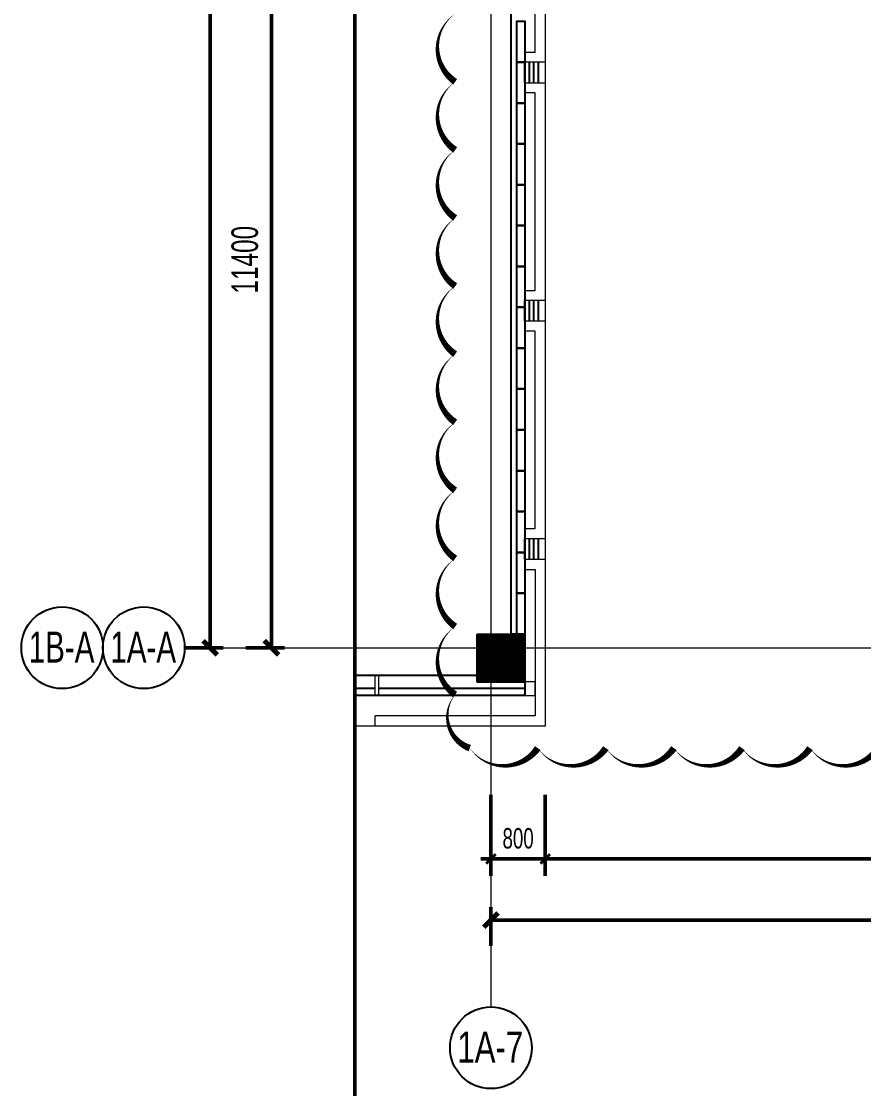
# Model space of a CAD drawing. Header units: millimetres. Extents: x 285006 to 3037698, y -2820855 to 192241.
# Drawn here: x 1035697 to 1048075, y 26091 to 41767 of the extents above; entities that cross this region are included whole.
import ezdxf
from ezdxf.enums import TextEntityAlignment as Align
from ezdxf.xclip import XClip

# ---------------------------------------------------------------- set-up
doc = ezdxf.new("R2010")
doc.units = ezdxf.units.MM
doc.header["$XCLIPFRAME"] = 2
doc.header["$PDMODE"] = 35
doc.header["$PDSIZE"] = -0.1
doc.linetypes.add('ACAD_ISO02W100', pattern=[15, 12, -3])
doc.linetypes.add('GRID-1B-4~RF$0$DOTE', pattern=[2.42, 2, -0.2, 0.02, -0.2])
for name, color, linetype, lineweight in [('$$$$ALC轻质隔墙', 1, 'Continuous', 25), ('A-WALL-TEMP', 2, 'ACAD_ISO02W100', 50), ('DIM-1B-6F$0$A-ANNO-DIMS', 73, 'Continuous', 18), ('EXWALL-1A-6～12F 偶数$0$A-FLOR-UNDR', 11, 'Continuous', 18), ('EXWALL-1A-6～12F 偶数$0$A-WALL-GLAZ', 142, 'Continuous', 18), ('EXWALL-1A-6～12F 偶数$0$A-WALL-STON', 31, 'Continuous', 18), ('GRID-1B-4~RF$0$A-ANNO-GRID', 10, 'GRID-1B-4~RF$0$DOTE', 18), ('GRID-1B-4~RF$0$A-ANNO-GRID-DIMS', 117, 'Continuous', 18), ('GRID-1B-4~RF$0$A-ANNO-SYMB', 4, 'Continuous', 25), ('GRID-1B-4~RF$0$A-ANNO-TEXT', 7, 'Continuous', 25), ('GRID-1B-4~RF$0$A-SHET-TEXT', 7, 'Continuous', 25)]:
    doc.layers.add(name, color=color, linetype=linetype, lineweight=lineweight)
for name, color, linetype in [('20230731变更修改', 41, 'Continuous'), ('COL-1A1B-4~12$0$S-PUB-COL', 6, 'Continuous'), ('COL-1A1B-4~12$0$S-PUB-COLHATCH', 8, 'Continuous'), ('EXWALL-1A-6～12F 偶数$0$A-DOOR', 142, 'Continuous')]:
    doc.layers.add(name, color=color, linetype=linetype)
doc.styles.add('DIM-1B-6F$0$HYGB2014', font='hygbsz.shx', dxfattribs={"width": 0.7, "bigfont": 'hygbhz.shx'})
doc.styles.add('GRID-1B-4~RF$0$HYGB2014', font='hygbsz.shx', dxfattribs={"width": 0.7, "bigfont": 'hygbhz.shx'})
doc.styles.add('GRID-1B-4~RF$0$STANDARD', font='hygbsz.shx', dxfattribs={"width": 0.7, "bigfont": 'hygbhz.shx'})
doc.dimstyles.new('DIM-1B-6F$0$DIMN', dxfattribs={"dimtxt": 300, "dimasz": 100, "dimexe": 250, "dimexo": 300, "dimgap": 0, "dimtad": 0, "dimdec": 0, "dimzin": 0, "dimdsep": 46, "dimtxsty": 'DIM-1B-6F$0$HYGB2014', "dimblk": 'DIM-1B-6F$0$_archtick', "dimcen": 0.09, "dimdle": 150, "dimclrt": 7, "dimazin": 0, "dimtfac": 1, "dimtdec": 0, "dimtix": 1, "dimtmove": 2, "dimatfit": 3, "dimfxl": 1, "dimtvp": 1, "dimtolj": 1, "dimtzin": 0, "dimarcsym": 0})
doc.dimstyles.new('GRID-1B-4~RF$0$HYDIMN150', dxfattribs={"dimscale": 1.5, "dimtxt": 300, "dimasz": 1, "dimexe": 250, "dimexo": 300, "dimgap": 0, "dimtad": 0, "dimdec": 0, "dimzin": 0, "dimdsep": 46, "dimtxsty": 'GRID-1B-4~RF$0$HYGB2014', "dimblk": 'GRID-1B-4~RF$0$_archtick', "dimcen": 0.09, "dimclrt": 7, "dimazin": 0, "dimtfac": 1, "dimtdec": 0, "dimtix": 1, "dimtmove": 2, "dimatfit": 3, "dimfxl": 1, "dimtvp": 1, "dimtolj": 1, "dimtzin": 0, "dimarcsym": 0})

# ---------------------------------------------------------------- blocks, each defined once
blk = doc.blocks.new('A$C008C76B7')
at = {"layer": '$$$$ALC轻质隔墙', "color": 1}
for points in [[(-20820, -11899), (-20820, -11299), (-20700, -11299), (-20700, -11899), (-20820, -11899)], [(-20820, -12499), (-20820, -11899), (-20700, -11899), (-20700, -12499), (-20820, -12499)], [(-20820, -13099), (-20820, -12499), (-20700, -12499), (-20700, -13099), (-20820, -13099)], [(-20820, -13699), (-20820, -13099), (-20700, -13099), (-20700, -13699), (-20820, -13699)], [(-20820, -14299), (-20820, -13699), (-20700, -13699), (-20700, -14299), (-20820, -14299)], [(-20820, -14899), (-20820, -14299), (-20700, -14299), (-20700, -14899), (-20820, -14899)], [(-20820, -15499), (-20820, -14899), (-20700, -14899), (-20700, -15499), (-20820, -15499)], [(-20820, -16099), (-20820, -15499), (-20700, -15499), (-20700, -16099), (-20820, -16099)], [(-20820, -16699), (-20820, -16099), (-20700, -16099), (-20700, -16699), (-20820, -16699)], [(-20820, -17299), (-20820, -16699), (-20700, -16699), (-20700, -17299), (-20820, -17299)], [(-20820, -17899), (-20820, -17299), (-20700, -17299), (-20700, -17899), (-20820, -17899)], [(-20820, -18499), (-20820, -17899), (-20700, -17899), (-20700, -18499), (-20820, -18499)], [(-20820, -19099), (-20820, -18499), (-20700, -18499), (-20700, -19099), (-20820, -19099)], [(-20820, -19699), (-20820, -19099), (-20700, -19099), (-20700, -19699), (-20820, -19699)], [(-20820, -20299), (-20820, -19699), (-20700, -19699), (-20700, -20299), (-20820, -20299)]]:
    blk.add_lwpolyline(points, dxfattribs=at)
blk = doc.blocks.new('DIM-1B-6F$0$_archtick')
at = {"const_width": 0.4}
blk.add_lwpolyline([(-0.7, -0.7), (0.7, 0.7)], dxfattribs=at)
blk = doc.blocks.new('*D757')
at = {"layer": 'Defpoints', "color": 0, "transparency": 16777216}
for p in [(-65600, -1858), (-54800, -1858), (-65600, -3100)]:
    blk.add_point(p, dxfattribs=at)
at = {"layer": 'DIM-1B-6F$0$A-ANNO-DIMS', "color": 0, "lineweight": -2, "transparency": 16777216}
for p, q in [((-65600, -2158), (-65600, -3350)), ((-54800, -2158), (-54800, -3350)), ((-54650, -3100), (-65750, -3100))]:
    blk.add_line(p, q, dxfattribs=at)
at = {"layer": 'DIM-1B-6F$0$A-ANNO-DIMS', "color": 0, "lineweight": -2, "transparency": 16777216, "xscale": 100, "yscale": 100, "zscale": 100, "rotation": 180}
blk.add_blockref('DIM-1B-6F$0$_archtick', (-65600, -3100), dxfattribs=at)
at = {"layer": 'DIM-1B-6F$0$A-ANNO-DIMS', "color": 0, "lineweight": -2, "transparency": 16777216, "xscale": 100, "yscale": 100, "zscale": 100}
blk.add_blockref('DIM-1B-6F$0$_archtick', (-54800, -3100), dxfattribs=at)
at = {"layer": 'DIM-1B-6F$0$A-ANNO-DIMS', "color": 7, "transparency": 16777216, "insert": (-60200, -2800), "char_height": 300, "attachment_point": 5, "style": 'DIM-1B-6F$0$HYGB2014'}
blk.add_mtext('\\A1;10800', dxfattribs=at)
blk = doc.blocks.new('*D758')
at = {"layer": 'Defpoints', "color": 0, "transparency": 16777216}
for p in [(-66400, -1858), (-65600, -1858), (-66400, -3100)]:
    blk.add_point(p, dxfattribs=at)
at = {"layer": 'DIM-1B-6F$0$A-ANNO-DIMS', "color": 0, "lineweight": -2, "transparency": 16777216}
for p, q in [((-66400, -2158), (-66400, -3350)), ((-65600, -2158), (-65600, -3350)), ((-65450, -3100), (-66550, -3100))]:
    blk.add_line(p, q, dxfattribs=at)
at = {"layer": 'DIM-1B-6F$0$A-ANNO-DIMS', "color": 0, "lineweight": -2, "transparency": 16777216, "xscale": 100, "yscale": 100, "zscale": 100, "rotation": 180}
blk.add_blockref('DIM-1B-6F$0$_archtick', (-66400, -3100), dxfattribs=at)
at = {"layer": 'DIM-1B-6F$0$A-ANNO-DIMS', "color": 0, "lineweight": -2, "transparency": 16777216, "xscale": 100, "yscale": 100, "zscale": 100}
blk.add_blockref('DIM-1B-6F$0$_archtick', (-65600, -3100), dxfattribs=at)
at = {"layer": 'DIM-1B-6F$0$A-ANNO-DIMS', "color": 7, "transparency": 16777216, "insert": (-66000, -2800), "char_height": 300, "attachment_point": 5, "style": 'DIM-1B-6F$0$HYGB2014'}
blk.add_mtext('\\A1;800', dxfattribs=at)
blk = doc.blocks.new('结构留洞-1#AB-6F')
at = {"layer": 'Defpoints'}
for points in [[(54500, 200), (54300, 200), (54300, 20200), (54500, 20200), (54500, 20900), (53800, 20900), (53800, 20800), (45600, 20800)], [(45350, -400), (53800, -400), (53800, -500), (54500, -500), (54500, -500), (54500, 200)]]:
    blk.add_lwpolyline(points, dxfattribs=at)
blk = doc.blocks.new('EXWALL-1A-6～12F 偶数')
at = {"layer": 'EXWALL-1A-6～12F 偶数$0$A-DOOR'}
for p, q in [((98322235, 18756022), (98322235, 18756322)), ((98322302, 18756022), (98322302, 18756322)), ((98322368, 18756022), (98322368, 18756322)), ((98322435, 18756022), (98322435, 18756322)), ((98322235, 18752522), (98322235, 18752822)), ((98322302, 18752522), (98322302, 18752822)), ((98322368, 18752522), (98322368, 18752822)), ((98322435, 18752522), (98322435, 18752822)), ((98322235, 18749022), (98322235, 18749322)), ((98322302, 18749022), (98322302, 18749322)), ((98322368, 18749022), (98322368, 18749322)), ((98322435, 18749022), (98322435, 18749322))]:
    blk.add_line(p, q, dxfattribs=at)
at = {"layer": 'EXWALL-1A-6～12F 偶数$0$A-FLOR-UNDR'}
blk.add_lwpolyline([(98266935, 18768822), (98266935, 18769272), (98322535, 18769272), (98322535, 18746572), (98291910, 18746572)], dxfattribs=at)
at = {"layer": 'EXWALL-1A-6～12F 偶数$0$A-WALL-GLAZ', "lineweight": -3}
for p, q in [((98313073, 18747322), (98321535, 18747322)), ((98322235, 18747222), (98322235, 18747022)), ((98322235, 18747022), (98292210, 18747022)), ((98320035, 18747122), (98318910, 18747122)), ((98322235, 18747122), (98320085, 18747122))]:
    blk.add_line(p, q, dxfattribs=at)
at = {"layer": 'EXWALL-1A-6～12F 偶数$0$A-WALL-GLAZ'}
for points in [[(98320085, 18747022), (98320035, 18747022), (98320035, 18747322), (98320085, 18747322)], [(98322235, 18747022), (98322385, 18747022), (98322385, 18747222), (98322235, 18747222)]]:
    blk.add_lwpolyline(points, close=True, dxfattribs=at)
at = {"layer": 'EXWALL-1A-6～12F 偶数$0$A-WALL-STON'}
for p, q in [((98322235, 18748872), (98322385, 18748872)), ((98322385, 18748872), (98322385, 18746722)), ((98322385, 18746722), (98320035, 18746722))]:
    blk.add_line(p, q, dxfattribs=at)
for points in [[(98322235, 18756472), (98322385, 18756472), (98322385, 18759372), (98322235, 18759372), (98322235, 18759522), (98322535, 18759522), (98322535, 18756322), (98322235, 18756322)], [(98322235, 18752972), (98322385, 18752972), (98322385, 18755872), (98322235, 18755872), (98322235, 18756022), (98322535, 18756022), (98322535, 18752822), (98322235, 18752822)], [(98322235, 18749472), (98322385, 18749472), (98322385, 18752372), (98322235, 18752372), (98322235, 18752522), (98322535, 18752522), (98322535, 18749322), (98322235, 18749322)]]:
    blk.add_lwpolyline(points, close=True, dxfattribs=at)
blk.add_lwpolyline([(98322235, 18749022), (98322535, 18749022), (98322535, 18746572), (98320035, 18746572), (98320035, 18746722)], dxfattribs=at)
blk = doc.blocks.new('COL-1A1B-4~12')
at = {"layer": 'COL-1A1B-4~12$0$S-PUB-COLHATCH'}
h = blk.add_hatch(dxfattribs=at)
h.set_pattern_fill('ANSI31', color=256)
h.set_pattern_definition([(45, (53618.2297, -16854.52399), (-0.08838834764832, 0.08838834764832), [])])
h.paths.add_polyline_path([(98322235, 18747922), (98321535, 18747922), (98321535, 18747222), (98322235, 18747222)])
at = {"layer": 'COL-1A1B-4~12$0$S-PUB-COL'}
blk.add_lwpolyline([(98321535, 18747922), (98322235, 18747922), (98322235, 18747222), (98321535, 18747222)], close=True, dxfattribs=at)
blk = doc.blocks.new('GRID-1B-4~RF$0$_archtick')
at = {"const_width": 0.5}
blk.add_lwpolyline([(-0.7, -0.7), (0.7, 0.7)], dxfattribs=at)
blk = doc.blocks.new('*D627')
at = {"layer": 'Defpoints', "color": 0, "transparency": 16777216}
for p in [(98321735, 18744363), (98334135, 18744363), (98334135, 18743722)]:
    blk.add_point(p, dxfattribs=at)
at = {"layer": 'GRID-1B-4~RF$0$A-ANNO-GRID-DIMS', "color": 0, "lineweight": -2, "transparency": 16777216}
for p, q in [((98321735, 18743913), (98321735, 18743347)), ((98334135, 18743913), (98334135, 18743347)), ((98321735, 18743722), (98334135, 18743722))]:
    blk.add_line(p, q, dxfattribs=at)
at = {"layer": 'GRID-1B-4~RF$0$A-ANNO-GRID-DIMS', "color": 0, "lineweight": -2, "transparency": 16777216, "xscale": 150, "yscale": 150, "zscale": 150, "rotation": 180}
blk.add_blockref('GRID-1B-4~RF$0$_archtick', (98321735, 18743722), dxfattribs=at)
at = {"layer": 'GRID-1B-4~RF$0$A-ANNO-GRID-DIMS', "color": 0, "lineweight": -2, "transparency": 16777216, "xscale": 150, "yscale": 150, "zscale": 150}
blk.add_blockref('GRID-1B-4~RF$0$_archtick', (98334135, 18743722), dxfattribs=at)
at = {"layer": 'GRID-1B-4~RF$0$A-ANNO-GRID-DIMS', "color": 7, "lineweight": -3, "transparency": 16777216, "insert": (98327935, 18744112), "char_height": 390, "attachment_point": 5, "style": 'GRID-1B-4~RF$0$HYGB2014'}
blk.add_mtext('\\A1;12400', dxfattribs=at)
blk = doc.blocks.new('*D629')
at = {"layer": 'Defpoints', "color": 0, "transparency": 16777216}
for p in [(98318251, 18768122), (98317610, 18747722), (98318251, 18747722)]:
    blk.add_point(p, dxfattribs=at)
at = {"layer": 'GRID-1B-4~RF$0$A-ANNO-GRID-DIMS', "color": 0, "lineweight": -2, "transparency": 16777216}
for p, q in [((98317801, 18768122), (98317235, 18768122)), ((98317610, 18768122), (98317610, 18747722)), ((98317801, 18747722), (98317235, 18747722))]:
    blk.add_line(p, q, dxfattribs=at)
at = {"layer": 'GRID-1B-4~RF$0$A-ANNO-GRID-DIMS', "color": 0, "lineweight": -2, "transparency": 16777216, "xscale": 150, "yscale": 150, "zscale": 150}
for p, rotation in [((98317610, 18768122), 90), ((98317610, 18747722), 270)]:
    blk.add_blockref('GRID-1B-4~RF$0$_archtick', p, dxfattribs=dict(at, rotation=rotation))
at = {"layer": 'GRID-1B-4~RF$0$A-ANNO-GRID-DIMS', "color": 7, "lineweight": -3, "transparency": 16777216, "insert": (98317220, 18757922), "char_height": 390, "attachment_point": 5, "rotation": 90, "style": 'GRID-1B-4~RF$0$HYGB2014'}
blk.add_mtext('\\A1;20400', dxfattribs=at)
blk = doc.blocks.new('*D630')
at = {"layer": 'Defpoints', "color": 0, "transparency": 16777216}
for p in [(98319151, 18759122), (98318510, 18747722), (98319151, 18747722)]:
    blk.add_point(p, dxfattribs=at)
at = {"layer": 'GRID-1B-4~RF$0$A-ANNO-GRID-DIMS', "color": 0, "lineweight": -2, "transparency": 16777216}
for p, q in [((98318701, 18759122), (98318135, 18759122)), ((98318510, 18759122), (98318510, 18747722)), ((98318701, 18747722), (98318135, 18747722))]:
    blk.add_line(p, q, dxfattribs=at)
at = {"layer": 'GRID-1B-4~RF$0$A-ANNO-GRID-DIMS', "color": 0, "lineweight": -2, "transparency": 16777216, "xscale": 150, "yscale": 150, "zscale": 150}
for p, rotation in [((98318510, 18759122), 90), ((98318510, 18747722), 270)]:
    blk.add_blockref('GRID-1B-4~RF$0$_archtick', p, dxfattribs=dict(at, rotation=rotation))
at = {"layer": 'GRID-1B-4~RF$0$A-ANNO-GRID-DIMS', "color": 7, "lineweight": -3, "transparency": 16777216, "insert": (98318120, 18753422), "char_height": 390, "attachment_point": 5, "rotation": 90, "style": 'GRID-1B-4~RF$0$HYGB2014'}
blk.add_mtext('\\A1;11400', dxfattribs=at)
blk = doc.blocks.new('GRID-1B-4~RF$0$_axiso')
blk.add_circle((0, 0), 0.5)
at = {"layer": 'GRID-1B-4~RF$0$A-SHET-TEXT', "style": 'GRID-1B-4~RF$0$STANDARD', "width": 2.471841}
blk.add_attdef('A', text='', height=0.38, dxfattribs=at).set_placement((-0.41, -0.181), (0.395, -0.181), align=Align.FIT)
blk = doc.blocks.new('GRID-1B-4~RF')
at = {"layer": 'GRID-1B-4~RF$0$A-ANNO-GRID', "ltscale": 1.5}
for p, q in [((98321735, 18773397.1), (98321735, 18742447.1)), ((98317235, 18747722.1), (98393410, 18747722.1))]:
    blk.add_line(p, q, dxfattribs=at)
at = {"layer": 'GRID-1B-4~RF$0$A-ANNO-SYMB'}
ref = blk.add_blockref('GRID-1B-4~RF$0$_axiso', (98315435, 18747722.1), dxfattribs=dict(at, xscale=1200, yscale=1200))
ref.add_attrib('A', '1B-A', dxfattribs={"layer": 'GRID-1B-4~RF$0$A-ANNO-TEXT', "height": 456, "style": 'GRID-1B-4~RF$0$HYGB2014', "width": 0.563204}).set_placement((98314942.9, 18747505.1), (98315909, 18747505.1), align=Align.FIT)
ref = blk.add_blockref('GRID-1B-4~RF$0$_axiso', (98316635, 18747722.1), dxfattribs=dict(at, xscale=1200, yscale=1200))
ref.add_attrib('A', '1A-A', dxfattribs={"layer": 'GRID-1B-4~RF$0$A-ANNO-TEXT', "height": 456, "style": 'GRID-1B-4~RF$0$HYGB2014', "width": 0.556164}).set_placement((98316142.9, 18747505.1), (98317109, 18747505.1), align=Align.FIT)
ref = blk.add_blockref('GRID-1B-4~RF$0$_axiso', (98321735, 18741847.1), dxfattribs=dict(at, xscale=1200, yscale=1200))
ref.add_attrib('A', '1A-7', dxfattribs={"layer": 'GRID-1B-4~RF$0$A-ANNO-TEXT', "height": 456, "style": 'GRID-1B-4~RF$0$HYGB2014', "width": 0.570425}).set_placement((98321242.9, 18741630.1), (98322209, 18741630.1), align=Align.FIT)
at = {"layer": 'GRID-1B-4~RF$0$A-ANNO-GRID-DIMS', "color": 117, "lineweight": -3}
for base, p1, p2, picture, middle in [((98317610, 18747722.1), (98318250.6, 18768122.1), (98318250.6, 18747722.1), '*D629', (98317220, 18757922.1)), ((98318510, 18747722.1), (98319150.6, 18759122.1), (98319150.6, 18747722.1), '*D630', (98318120, 18753422.1))]:
    dim = blk.add_linear_dim(base=base, p1=p1, p2=p2, angle=270, dimstyle='GRID-1B-4~RF$0$HYDIMN150', override={"dimtxt": 260, "dimasz": 100}, dxfattribs=at)
    dim.commit()
    dim.dimension.update_dxf_attribs({"geometry": picture, "text_midpoint": middle})
dim = blk.add_linear_dim(base=(98334135, 18743722.1), p1=(98321735, 18744362.7), p2=(98334135, 18744362.7), dimstyle='GRID-1B-4~RF$0$HYDIMN150', override={"dimtxt": 260, "dimasz": 100}, dxfattribs=at)
dim.commit()
dim.dimension.update_dxf_attribs({"geometry": '*D627', "text_midpoint": (98327935, 18744112.1)})
blk = doc.blocks.new('A$C6D7E459B')
at = {"layer": '20230731变更修改'}
blk.add_lwpolyline([(-66925, 9311.8, 0, 100, 0.5205671), (-66925, 8311.8, 0, 100, 0.5205671), (-66925, 7311.8, 0, 100, 0.5205671), (-66925, 6311.8, 0, 100, 0.5205671), (-66925, 5311.8, 0, 100, 0.5205671), (-66925, 4311.8, 0, 100, 0.5205671), (-66925, 3311.8, 0, 100, 0.5205671), (-66925, 2311.8, 0, 100, 0.5205671), (-66925, 1311.8, 0, 100, 0.5205671), (-66925, 311.8, 0, 100, 0.5205671), (-66925, -688.2, 0, 100, 0.5205671), (-66710.5, -1473.8, 0, 100, 0.5205671), (-65710.5, -1473.8, 0, 100, 0.5205671), (-64710.5, -1473.8, 0, 100, 0.5205671), (-63710.5, -1473.8, 0, 100, 0.5205671), (-62710.5, -1473.8, 0, 100, 0.5205671), (-61710.5, -1473.8, 0, 100, 0.5205671), (-60710.5, -1473.8, 0, 100, 0.5205671)], format="xyseb", dxfattribs=at)
for name, p in [('GRID-1B-4~RF', (-98388135, -18747722.1)), ('A$C008C76B7', (-45200, 20500))]:
    blk.add_blockref(name, p)
ref = blk.add_blockref('EXWALL-1A-6～12F 偶数', (-98388135, -18747722.1))
XClip(ref).set_block_clipping_path([(98319735.0140507817, 18739922.1058121212), (98398410.0140506476, 18781972.1058121212)])
ref = blk.add_blockref('结构留洞-1#AB-6F', (-120400, 0))
XClip(ref).set_block_clipping_path([(52000.000000149, -7800.0001855306), (130675.0000000149, 34249.9998144694)])
ref = blk.add_blockref('COL-1A1B-4~12', (-98388135, -18747722.1))
XClip(ref).set_block_clipping_path([(98319735.0140507817, 18739922.1058121212), (98398410.0140506476, 18781972.1058121212)])
at = {"layer": 'DIM-1B-6F$0$A-ANNO-DIMS'}
for p1, p2, picture, middle in [((-65600, -1858.4), (-66400, -1858.4), '*D758', (-66000, -2800)), ((-54800, -1858.4), (-65600, -1858.4), '*D757', (-60200, -2800))]:
    dim = blk.add_aligned_dim(p1=p1, p2=p2, distance=1241.6, dimstyle='DIM-1B-6F$0$DIMN', dxfattribs=at)
    dim.commit()
    dim.dimension.update_dxf_attribs({"geometry": picture, "text_midpoint": middle})

msp = doc.modelspace()

# ---------------------------------------------------------------- block references
at = {"layer": 'A-WALL-TEMP'}
msp.add_blockref('A$C6D7E459B', (1108997.1, 32566.3), dxfattribs=at)

doc.saveas('drawing.dxf')
